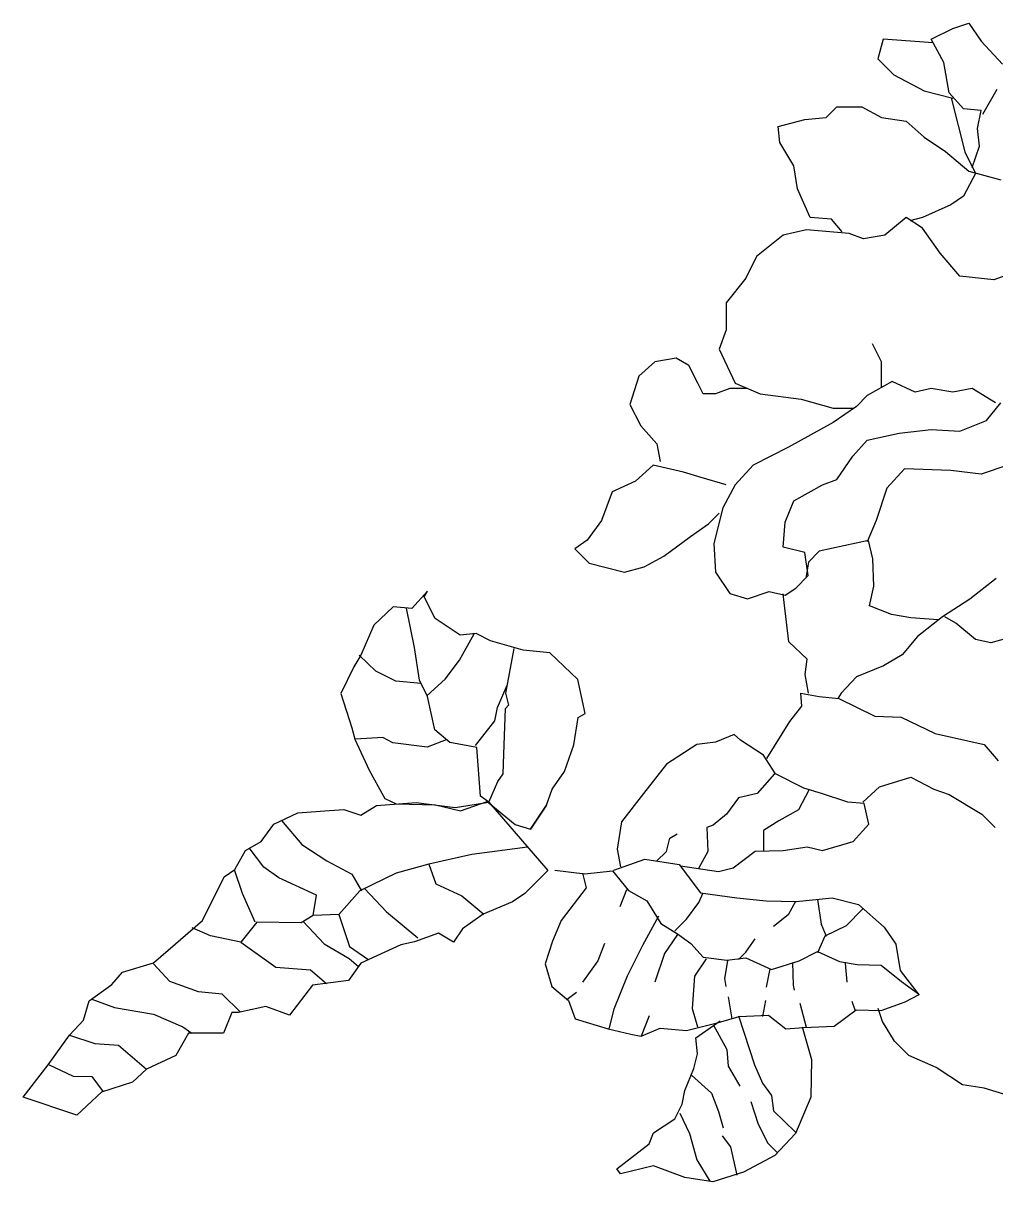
# Model space of a CAD drawing. Header units: millimetres. Extents: x 22565 to 38821, y 15578 to 26720.
# Drawn here: x 24200.4 to 24342.1, y 23828.4 to 23997.2 of the extents above; entities that cross this region are included whole.
import ezdxf

# ---------------------------------------------------------------- set-up
doc = ezdxf.new("R2010")
doc.units = ezdxf.units.MM

# ---------------------------------------------------------------- blocks, each defined once
blk = doc.blocks.new('A$C40A47A41')
for p, q in [((132.28, 552.58), (135.4, 554.14)), ((135.4, 554.14), (137.73, 554.92)), ((137.73, 554.92), (139.55, 552.32)), ((125.27, 552.58), (124.49, 549.73)), ((132.55, 552.08), (125.27, 552.58)), ((134.1, 549.21), (132.28, 552.58)), ((139.55, 552.32), (142.67, 548.95)), ((124.49, 549.73), (126.83, 547.39)), ((134.88, 544.79), (134.1, 549.21)), ((126.83, 547.39), (131.24, 545.05)), ((139.81, 541.68), (141.89, 545.31)), ((131.24, 545.05), (135.4, 544.02)), ((136.95, 542.46), (134.88, 544.79)), ((135.17, 544.07), (137.14, 536.2)), ((116.96, 541.16), (118.52, 542.72)), ((118.52, 542.72), (122.15, 542.72)), ((122.15, 542.72), (125.01, 541.16)), ((139.55, 542.2), (136.95, 542.46)), ((139.03, 539.6), (139.55, 542.2)), ((109.95, 539.86), (113.84, 540.9)), ((113.84, 540.9), (116.96, 541.16)), ((125.01, 541.16), (128.64, 540.64)), ((128.64, 540.64), (131.24, 538.31)), ((110.21, 537.53), (109.95, 539.86)), ((139.29, 537.01), (139.03, 539.6)), ((112.28, 534.15), (110.21, 537.53)), ((131.24, 538.31), (134.36, 536.23)), ((138.25, 533.89), (139.29, 537.01)), ((134.36, 536.23), (137.73, 533.37)), ((137.14, 536.2), (138.69, 533.11)), ((112.8, 530.78), (112.28, 534.15)), ((137.73, 533.37), (142.41, 532.08)), ((138.77, 533.11), (136.95, 529.74)), ((114.62, 526.63), (112.8, 530.78)), ((135.14, 528.44), (130.98, 526.63)), ((136.95, 529.74), (135.14, 528.44)), ((117.74, 526.37), (114.62, 526.63)), ((128.64, 526.63), (125.53, 524.03)), ((130.98, 525.07), (128.64, 526.63)), ((130.98, 526.63), (129.16, 526.11)), ((119.29, 524.55), (117.74, 526.37)), ((133.58, 521.43), (130.98, 525.07)), ((110.72, 524.03), (106.83, 520.92)), ((114.1, 524.81), (110.72, 524.03)), ((120.33, 524.29), (114.1, 524.81)), ((122.41, 523.51), (120.33, 524.29)), ((125.53, 524.03), (122.41, 523.51)), ((106.83, 520.92), (105.27, 517.8)), ((136.43, 518.06), (133.58, 521.43)), ((144.22, 518.58), (141.37, 517.54)), ((105.27, 517.8), (102.41, 514.17)), ((141.37, 517.54), (136.43, 518.06)), ((102.41, 514.17), (102.41, 510.27)), ((102.41, 510.27), (101.38, 507.42)), ((125.01, 505.6), (123.71, 508.2)), ((101.38, 507.42), (103.71, 502.49)), ((92.03, 505.6), (89.69, 503.52)), ((95.14, 506.12), (92.03, 505.6)), ((96.96, 505.08), (95.14, 506.12)), ((98.26, 502.49), (96.96, 505.08)), ((125.01, 501.97), (125.01, 505.6)), ((89.69, 503.52), (88.39, 499.37)), ((99.04, 500.93), (98.26, 502.49)), ((102.93, 501.71), (100.86, 500.93)), ((105.53, 501.71), (102.93, 501.71)), ((103.71, 502.49), (107.35, 500.93)), ((126.57, 502.75), (122.93, 500.67)), ((129.94, 501.19), (126.57, 502.75)), ((132.28, 501.71), (129.94, 501.19)), ((135.4, 501.19), (132.28, 501.71)), ((138.25, 501.71), (135.4, 501.19)), ((141.63, 499.63), (138.25, 501.71)), ((100.86, 500.93), (99.04, 500.93)), ((107.35, 500.93), (113.32, 500.15)), ((113.32, 500.15), (118, 498.85)), ((122.93, 500.67), (121.37, 499.11)), ((140.33, 497.04), (142.41, 499.63)), ((88.39, 499.37), (89.95, 496.26)), ((121.37, 499.11), (118, 496.78)), ((118, 498.85), (120.85, 498.85)), ((89.95, 496.26), (92.29, 493.66)), ((118, 496.78), (111.5, 493.14)), ((136.43, 495.48), (140.33, 497.04)), ((122.93, 494.18), (127.6, 495.22)), ((127.6, 495.22), (132.28, 495.74)), ((132.28, 495.74), (136.43, 495.48)), ((92.29, 493.66), (92.81, 491.07)), ((111.5, 493.14), (106.31, 490.55)), ((120.85, 491.84), (122.93, 494.18)), ((118.52, 488.47), (120.85, 491.84)), ((91.77, 490.55), (89.17, 488.21)), ((96.18, 489.51), (91.77, 490.55)), ((98.78, 488.73), (96.18, 489.51)), ((106.31, 490.55), (103.71, 487.69)), ((128.38, 490.03), (125.79, 487.17)), ((135.14, 489.77), (128.38, 490.03)), ((139.55, 489.25), (135.14, 489.77)), ((143.45, 490.55), (139.55, 489.25)), ((89.17, 488.21), (85.79, 486.65)), ((102.41, 487.69), (98.78, 488.73)), ((116.44, 487.69), (118.52, 488.47)), ((85.79, 486.65), (84.24, 482.5)), ((103.71, 487.69), (101.89, 484.32)), ((112.28, 485.36), (116.44, 487.69)), ((125.79, 487.17), (124.23, 482.5)), ((110.98, 482.24), (112.28, 485.36)), ((99.82, 481.98), (101.38, 483.54)), ((101.89, 484.32), (100.6, 479.13)), ((84.24, 482.5), (82.16, 479.64)), ((97.22, 480.16), (99.82, 481.98)), ((110.72, 478.61), (110.98, 482.24)), ((124.23, 482.5), (122.93, 479.39)), ((82.16, 479.64), (80.34, 478.35)), ((93.33, 477.31), (97.22, 480.16)), ((123.12, 479.59), (115.96, 478.01)), ((123.75, 476.89), (123.12, 479.59)), ((80.34, 478.35), (82.42, 476.27)), ((100.6, 479.13), (100.86, 474.97)), ((113.84, 477.83), (110.72, 478.61)), ((114.36, 474.45), (113.84, 477.83)), ((115.96, 478.01), (114.37, 476.42)), ((82.42, 476.27), (87.61, 474.97)), ((90.47, 475.75), (93.33, 477.31)), ((114.37, 476.42), (113.98, 474.07)), ((123.91, 472.92), (123.75, 476.89)), ((87.61, 474.97), (90.47, 475.75)), ((100.86, 474.97), (102.93, 471.86)), ((112.54, 472.64), (114.36, 474.45)), ((110.98, 471.6), (112.54, 472.64)), ((123.28, 470.06), (123.91, 472.92)), ((141.73, 474.03), (137.91, 471.01)), ((58.92, 472.21), (56.6, 469.68)), ((58.39, 471.36), (58.92, 472.21)), ((60.02, 468.2), (58.39, 471.36)), ((102.93, 471.86), (105.53, 471.08)), ((105.53, 471.08), (108.65, 472.12)), ((108.65, 472.12), (110.98, 471.6)), ((110.87, 470.53), (110.71, 471.81)), ((137.91, 471.01), (133.93, 468.47)), ((53.89, 469.89), (51.07, 467.26)), ((56.6, 469.68), (53.89, 469.89)), ((56.99, 463.98), (55.86, 469.7)), ((111.51, 464.81), (110.87, 470.53)), ((126.46, 468.79), (123.28, 470.06)), ((63.63, 465.78), (60.02, 468.2)), ((129.32, 468.31), (126.46, 468.79)), ((133.3, 467.99), (129.32, 468.31)), ((133.93, 468.47), (130.28, 465.61)), ((135.84, 467.51), (134.25, 468.47)), ((138.7, 465.13), (135.84, 467.51)), ((51.07, 467.26), (49.2, 462.86)), ((63.54, 462.14), (65.69, 465.98)), ((65.97, 466.01), (63.63, 465.78)), ((68.09, 464.97), (65.97, 466.01)), ((72.84, 463.59), (68.09, 464.97)), ((114.21, 462.27), (111.51, 464.81)), ((130.28, 465.61), (128.05, 462.9)), ((140.93, 464.65), (138.7, 465.13)), ((143.79, 465.45), (140.93, 464.65)), ((49.2, 462.86), (48.15, 461.16)), ((51.35, 460.56), (48.95, 462.87)), ((57.75, 459.24), (56.99, 463.98)), ((70.32, 457.34), (71.52, 463.86)), ((76.71, 463.2), (72.84, 463.59)), ((80.79, 459.34), (76.71, 463.2)), ((128.05, 462.9), (125.34, 461.31)), ((48.15, 461.16), (46.29, 457.26)), ((61.47, 459.36), (63.54, 462.14)), ((113.89, 460.04), (114.21, 462.27)), ((125.34, 461.31), (121.37, 459.72)), ((54.27, 459.1), (51.35, 460.56)), ((57.98, 458.73), (54.27, 459.1)), ((58.91, 456.85), (57.75, 459.24)), ((58.83, 457.01), (61.47, 459.36)), ((81.86, 454.35), (80.79, 459.34)), ((114.37, 457.34), (113.89, 460.04)), ((121.37, 459.72), (119.14, 457.34)), ((69.09, 455.24), (70.5, 458.52)), ((46.29, 457.26), (47.85, 452.26)), ((59.98, 451.98), (58.91, 456.85)), ((70.76, 455.59), (70.32, 457.34)), ((113.26, 457.34), (115.96, 456.86)), ((113.42, 455.43), (113.26, 457.34)), ((115.96, 456.86), (118.82, 456.54)), ((119.14, 457.34), (118.66, 456.54)), ((118.82, 456.54), (124.07, 454)), ((68.7, 453.29), (69.09, 455.24)), ((70.02, 448.43), (70.24, 455.11)), ((70.24, 455.11), (70.74, 455.64)), ((80.85, 453.77), (81.86, 454.35)), ((111.67, 453.21), (113.42, 455.43)), ((124.07, 454), (127.89, 453.84)), ((65.89, 449.7), (68.7, 453.29)), ((80.23, 449.82), (80.85, 453.77)), ((108.33, 447.8), (111.67, 453.21)), ((127.89, 453.84), (132.82, 451.46)), ((47.85, 452.26), (48.3, 450.63)), ((48.3, 450.63), (50.38, 446.1)), ((52.38, 450.87), (48.4, 450.63)), ((53.87, 450.09), (52.38, 450.87)), ((62.15, 450.17), (59.98, 451.98)), ((103.56, 451.3), (100.85, 450.19)), ((104.51, 450.5), (103.56, 451.3)), ((132.82, 451.46), (139.98, 449.87)), ((58.86, 449.46), (53.87, 450.09)), ((61.6, 450.55), (58.86, 449.46)), ((66.09, 449.42), (62.15, 450.17)), ((66.6, 442.35), (66.09, 449.42)), ((78.86, 445.91), (80.23, 449.82)), ((98.15, 449.87), (93.69, 447.01)), ((100.85, 450.19), (98.15, 449.87)), ((107.85, 448.28), (104.51, 450.5)), ((139.98, 449.87), (142.04, 447.48)), ((69.93, 445.58), (70.02, 448.43)), ((109.6, 445.58), (107.85, 448.28)), ((50.38, 446.1), (52.48, 442.32)), ((69.15, 444.49), (69.93, 445.58)), ((77.04, 443.37), (78.86, 445.91)), ((93.69, 447.01), (90.35, 442.71)), ((109.44, 445.58), (106.9, 442.71)), ((113.73, 443.51), (109.6, 445.58)), ((67.81, 441.44), (69.15, 444.49)), ((124.71, 443.67), (129.32, 445.1)), ((129.32, 445.1), (132.66, 443.35)), ((52.48, 442.32), (52.7, 442)), ((67.81, 441.44), (66.6, 442.35)), ((76.22, 441.04), (77.04, 443.37)), ((90.35, 442.71), (87.17, 438.58)), ((106.9, 442.71), (104.19, 442.08)), ((114.48, 443.28), (112.94, 440.33)), ((116.28, 442.71), (113.73, 443.51)), ((120.1, 441.44), (116.28, 442.71)), ((122.32, 441.44), (124.71, 443.67)), ((132.66, 443.35), (134.89, 442.56)), ((134.89, 442.56), (139.66, 439.69)), ((49.17, 439.58), (51.45, 440.99)), ((51.45, 440.99), (57.23, 441.43)), ((52.7, 442), (54.34, 441.21)), ((54.34, 441.21), (60.08, 441.06)), ((57.23, 441.43), (62.93, 440.69)), ((60.08, 441.06), (63.71, 440.17)), ((62.93, 440.69), (67.81, 441.44)), ((63.71, 440.17), (67.57, 441.57)), ((67.57, 441.57), (71.67, 438.22)), ((67.81, 441.44), (76.4, 431.49)), ((76.22, 441.04), (73.88, 437.52)), ((73.88, 437.52), (76.22, 441.04)), ((75.05, 439.28), (76.22, 441.04)), ((104.19, 442.08), (102.44, 439.69)), ((122.48, 441.28), (120.1, 441.44)), ((123.16, 438.27), (122.48, 441.28)), ((36.49, 438.26), (40.01, 439.88)), ((40.01, 439.88), (43.24, 440.15)), ((43.24, 440.15), (46.72, 440.4)), ((46.72, 440.4), (49.17, 439.58)), ((73.88, 437.52), (75.05, 439.28)), ((102.44, 439.69), (100.53, 438.1)), ((112.94, 440.33), (110.08, 438.74)), ((139.66, 439.69), (141.57, 437.79)), ((34.67, 435.72), (36.49, 438.26)), ((37.61, 438.77), (40.61, 435.28)), ((71.67, 438.22), (73.88, 437.52)), ((87.17, 438.58), (86.54, 434.61)), ((100.53, 438.1), (99.58, 437.79)), ((99.58, 437.79), (99.74, 434.29)), ((110.08, 438.74), (107.85, 437.31)), ((107.85, 437.31), (107.85, 435.24)), ((120.92, 435.71), (123.16, 438.27)), ((32.4, 434.43), (34.67, 435.72)), ((93.69, 434.29), (94.17, 436.2)), ((94.17, 436.2), (95.28, 436.83)), ((116.45, 434.43), (120.92, 435.71)), ((30.82, 431.64), (32.4, 434.43)), ((35.05, 431.99), (32.91, 434.79)), ((40.61, 435.28), (44.24, 432.93)), ((65.33, 433.84), (59.09, 432.44)), ((73.48, 434.88), (65.33, 433.84)), ((86.54, 434.61), (87.01, 432.06)), ((92.26, 432.86), (93.69, 434.29)), ((99.74, 434.29), (98.38, 431.79)), ((103.44, 431.87), (106.64, 434.32)), ((106.64, 434.32), (110.69, 434.43)), ((107.85, 435.24), (107.85, 434.35)), ((110.69, 434.43), (114.21, 434.96)), ((114.21, 434.96), (116.45, 434.43)), ((44.24, 432.93), (47.89, 430.95)), ((59.09, 432.44), (54.34, 431.11)), ((59.09, 432.44), (60.11, 429.56)), ((86.06, 431.55), (90.53, 433.15)), ((90.53, 433.15), (95.55, 432.4)), ((95.55, 432.4), (98.64, 428.25)), ((95.76, 432.19), (101.3, 431.34)), ((26.12, 424.24), (29.3, 430.57)), ((29.3, 430.57), (30.82, 431.64)), ((31.95, 428.13), (30.79, 431.61)), ((37.22, 430.43), (35.05, 431.99)), ((42.71, 427.9), (37.22, 430.43)), ((47.89, 430.95), (49.3, 428.55)), ((54.34, 431.11), (49.05, 428.56)), ((76.4, 431.49), (73.07, 428.14)), ((77.42, 431.55), (81.79, 431.02)), ((81.47, 431.13), (82, 428.99)), ((81.79, 431.02), (85.84, 431.45)), ((85.84, 431.45), (88.19, 428.57)), ((101.3, 431.34), (103.44, 431.87)), ((49.71, 428.88), (52.92, 425.46)), ((60.11, 429.56), (63.89, 427.82)), ((82, 428.99), (78.38, 424.2)), ((87.87, 428.67), (86.91, 426.22)), ((33.79, 423.98), (31.95, 428.13)), ((42.25, 424.94), (42.71, 427.9)), ((49.05, 428.56), (45.97, 425.07)), ((63.89, 427.82), (67.1, 425.15)), ((73.07, 428.14), (71.3, 426.96)), ((88.19, 428.57), (90.85, 427.08)), ((90.85, 427.08), (92.88, 423.77)), ((98.42, 426.86), (99.06, 428.25)), ((98.64, 428.25), (103.97, 427.5)), ((103.97, 427.5), (108.23, 427.08)), ((108.23, 427.08), (112.61, 426.97)), ((112.61, 426.97), (117.83, 427.5)), ((115.7, 427.29), (116.23, 423.67)), ((117.83, 427.5), (121.67, 426.54)), ((52.92, 425.46), (57.5, 421.71)), ((71.3, 426.96), (67.02, 425.12)), ((96.61, 424.41), (98.42, 426.86)), ((112.5, 426.97), (111.43, 425.05)), ((122.31, 425.9), (119.86, 423.45)), ((121.67, 426.54), (125.4, 423.24)), ((18.98, 418.03), (26.12, 424.24)), ((34.04, 423.98), (31.71, 421.08)), ((40.48, 423.89), (34.04, 423.98)), ((42.25, 424.94), (40.48, 423.89)), ((40.78, 424.07), (43.84, 420.8)), ((45.97, 425.07), (42.25, 424.94)), ((45.97, 425.07), (47.55, 420.43)), ((67.02, 425.12), (63.98, 422.99)), ((78.38, 424.2), (77.1, 421.21)), ((92.56, 424.84), (90.21, 420.57)), ((92.88, 423.77), (95.33, 422.28)), ((94.91, 422.71), (96.61, 424.41)), ((111.43, 425.05), (109.3, 423.35)), ((116.23, 423.67), (116.98, 421.96)), ((27.28, 421.97), (24.6, 423.17)), ((31.71, 421.08), (27.28, 421.97)), ((60.49, 422.36), (56.98, 421.11)), ((62.68, 421.05), (60.49, 422.36)), ((63.98, 422.99), (62.68, 421.05)), ((95.33, 422.17), (93.41, 419.4)), ((95.33, 422.28), (97.25, 420.89)), ((116.76, 421.96), (115.7, 419.51)), ((119.86, 423.45), (116.76, 421.96)), ((125.4, 423.24), (127.11, 420.79)), ((31.71, 421.08), (36.8, 417.44)), ((43.84, 420.8), (47.49, 418.7)), ((47.55, 420.43), (50.21, 418.61)), ((54.99, 420.68), (49.2, 418.02)), ((56.98, 421.11), (54.99, 420.68)), ((77.1, 421.21), (76.03, 417.91)), ((84.67, 420.89), (83.71, 418.34)), ((90.21, 420.57), (87.98, 416.1)), ((97.25, 420.89), (99.06, 418.87)), ((105.25, 419.62), (106.64, 421.53)), ((127.11, 420.79), (127.75, 416.95)), ((47.49, 418.7), (48.84, 417.51)), ((93.41, 419.4), (92.03, 415.25)), ((99.49, 418.66), (97.79, 416.1)), ((99.06, 418.87), (102.48, 418.44)), ((102.48, 418.44), (105.25, 418.76)), ((104.18, 418.55), (105.25, 419.62)), ((105.25, 418.76), (108.98, 417.06)), ((113.03, 418.34), (115.7, 419.72)), ((115.7, 419.72), (118.9, 418.23)), ((14.47, 416.69), (18.98, 418.03)), ((21.37, 415.35), (18.97, 417.91)), ((36.8, 417.44), (41.86, 417.03)), ((41.86, 417.03), (44.19, 415.06)), ((49.2, 418.02), (47.38, 415.48)), ((76.03, 417.91), (76.99, 414.61)), ((83.71, 418.34), (81.47, 415.25)), ((102.58, 418.34), (102.16, 415.78)), ((108.77, 417.16), (108.23, 414.5)), ((108.98, 417.06), (113.03, 418.34)), ((112.07, 418.12), (112.18, 414.82)), ((118.9, 418.23), (121.46, 417.8)), ((119.75, 418.02), (119.96, 415.25)), ((121.46, 417.8), (124.98, 417.7)), ((124.98, 417.7), (127.96, 415.35)), ((127.75, 416.95), (130.52, 413.33)), ((12.93, 414.89), (14.47, 416.69)), ((25.53, 413.85), (21.37, 415.35)), ((47.38, 415.48), (42.16, 414.79)), ((87.98, 416.1), (86.06, 411.3)), ((97.79, 416.1), (97.47, 411.41)), ((102.16, 415.78), (102.37, 414.61)), ((127.96, 415.35), (130.41, 413.54)), ((9.63, 412.52), (12.93, 414.89)), ((28.99, 413.49), (25.53, 413.85)), ((31.66, 410.87), (28.99, 413.49)), ((42.16, 414.79), (38.79, 410.44)), ((76.99, 414.61), (79.45, 412.58)), ((80.62, 413.75), (79.23, 412.69)), ((112.18, 414.82), (112.29, 414.07)), ((8.79, 409.7), (9.63, 412.52)), ((9.98, 412.77), (13.31, 411.53)), ((79.45, 412.58), (80.4, 409.92)), ((102.69, 413.11), (103.22, 409.92)), ((108.13, 412.58), (107.7, 410.24)), ((113.14, 412.16), (114.04, 408.66)), ((120.71, 412.48), (121.14, 411.2)), ((124.98, 411.09), (128.49, 412.37)), ((128.49, 412.37), (130.52, 413.43)), ((13.31, 411.53), (18.98, 410.6)), ((18.98, 410.6), (23.25, 408.72)), ((30.38, 410.84), (29.17, 407.79)), ((31.37, 410.81), (30.38, 410.84)), ((35.37, 411.67), (31.37, 410.81)), ((38.79, 410.44), (35.37, 411.67)), ((86.06, 411.3), (85.31, 408.43)), ((91.17, 410.34), (90, 407.36)), ((97.47, 411.41), (98.21, 408.74)), ((101.3, 409.38), (104.29, 410.24)), ((104.18, 410.34), (106.53, 403.2)), ((104.29, 410.24), (108.55, 410.45)), ((108.55, 410.45), (111.11, 408.43)), ((118.15, 408.85), (121.35, 411.2)), ((121.35, 411.2), (124.98, 411.09)), ((125.19, 409.49), (124.55, 411.4)), ((6.74, 407.53), (8.79, 409.7)), ((23.25, 408.72), (24.55, 407.83)), ((80.4, 409.92), (85.2, 408.43)), ((85.2, 408.43), (88.51, 407.68)), ((90, 407.36), (92.77, 408.53)), ((92.77, 408.53), (96.61, 408.21)), ((96.61, 408.21), (101.3, 409.38)), ((98, 407.15), (101.52, 409.6)), ((100.56, 408.96), (102.48, 405.44)), ((111.11, 408.43), (113.67, 408.64)), ((113.46, 408.74), (114.85, 403.95)), ((113.67, 408.64), (118.15, 408.85)), ((126.94, 406.63), (125.19, 409.49)), ((3.62, 403.18), (6.74, 407.53)), ((6.74, 407.53), (10.42, 406.3)), ((24.09, 407.83), (22.25, 404.55)), ((29.17, 407.79), (24.09, 407.83)), ((88.51, 407.68), (90, 407.36)), ((98.21, 404.8), (98, 407.15)), ((10.42, 406.3), (13.88, 406.06)), ((13.88, 406.06), (17.97, 402.58)), ((102.48, 405.44), (102.69, 402.99)), ((129, 404.56), (126.94, 406.63)), ((22.25, 404.55), (17.97, 402.58)), ((97.68, 402.67), (98.21, 404.8)), ((114.85, 403.95), (114.74, 398.51)), ((132.98, 402.81), (129, 404.56)), ((0, 398.47), (3.62, 403.18)), ((3.68, 403.26), (7.29, 401.57)), ((17.97, 402.58), (15.93, 400.67)), ((96.4, 399.47), (97.68, 402.67)), ((97.36, 401.71), (100.24, 399.05)), ((102.69, 402.99), (104.4, 400.11)), ((106.53, 403.2), (107.7, 400.54)), ((136.8, 400.27), (132.98, 402.81)), ((7.29, 401.57), (10.01, 401.48)), ((10.01, 401.48), (11.65, 399.28)), ((15.93, 400.67), (11.42, 399.2)), ((107.7, 400.54), (108.98, 398.73)), ((139.98, 399.79), (136.8, 400.27)), ((7.84, 395.85), (0, 398.47)), ((11.42, 399.2), (7.84, 395.85)), ((95.97, 397.45), (96.4, 399.47)), ((100.24, 399.05), (101.3, 396.38)), ((108.98, 398.73), (109.3, 396.49)), ((114.74, 398.51), (112.5, 393.19)), ((145.23, 398.2), (139.98, 399.79)), ((94.91, 395.32), (95.97, 397.45)), ((106, 397.87), (107.06, 394.57)), ((91.81, 393.29), (94.91, 395.32)), ((95.65, 396.17), (97.04, 393.19)), ((101.3, 396.38), (101.94, 394.04)), ((109.3, 396.49), (112.5, 393.4)), ((91.17, 391.69), (91.81, 393.29)), ((107.06, 394.57), (108.45, 391.8)), ((86.48, 388.07), (91.17, 391.69)), ((97.04, 393.19), (98.11, 389.35)), ((101.84, 392.87), (103.01, 391.27)), ((108.45, 391.8), (109.83, 390.41)), ((112.5, 393.19), (109.51, 389.99)), ((103.01, 391.27), (103.97, 387.11)), ((109.51, 389.99), (104.93, 387.54)), ((91.81, 388.5), (87.02, 387.32)), ((96.4, 386.79), (91.81, 388.5)), ((98.11, 389.35), (100.02, 386.26)), ((87.02, 387.32), (86.48, 388.07)), ((100.45, 386.15), (96.4, 386.79)), ((104.93, 387.54), (100.45, 386.15))]:
    blk.add_line(p, q)

msp = doc.modelspace()

# ---------------------------------------------------------------- block references
msp.add_blockref('A$C40A47A41', (24200.38, 23442.25))

doc.saveas('drawing.dxf')
